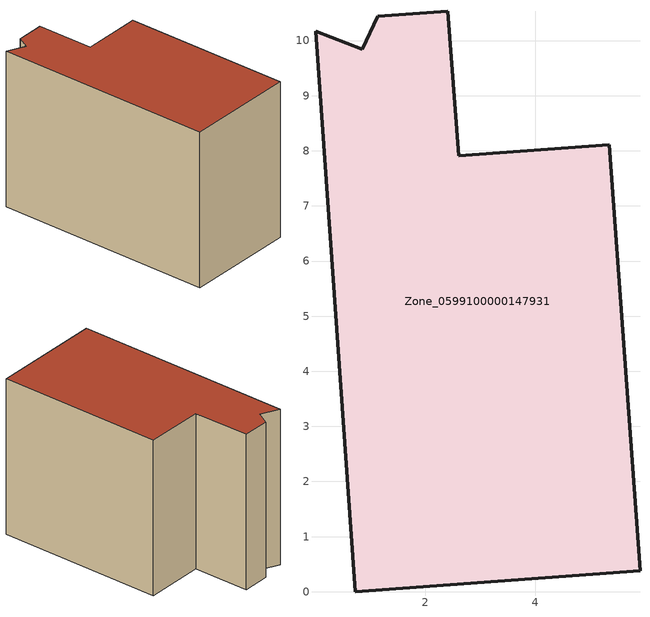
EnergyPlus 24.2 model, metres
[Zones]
Zone_0599100000147931
 floor ground (C_G): 5.9,0.38 0.73,0 0.01,10.17 0.86,9.85 1.15,10.44 2.41,10.53 2.61,7.91 5.34,8.11 z0
 wall outside (C_F): 2.61,7.91 2.41,10.53 1.15,10.44 0.86,9.85 0.01,10.17 0.73,0 5.9,0.38 5.34,8.11 2.61,7.91 z0:7.36
 roof outside (C_R): 0.01,10.17 0.73,0 5.9,0.38 5.34,8.11 2.61,7.91 2.41,10.53 1.15,10.44 0.86,9.85 z7.36
[BUILDING]
Pand.0599100000147931: North Axis=0; Terrain=City; Loads Convergence Tolerance Value=0.04; Temperature Convergence Tolerance Value=0.4; Solar Distribution=FullExterior; Maximum Number of Warmup Days=25; Minimum Number of Warmup Days=1
[Site:Location]
Rotterdam.The.Hague.AP_ZH_NLD Design_Conditions: Latitude=51.96; Longitude=4.45; Time Zone=1; Elevation=-4.5
[SITE:GROUNDTEMPERATURE:BUILDINGSURFACE]
18, 18, 18, 18, 18, 18, 18, 18, 18, 18, 18, 18
[MATERIAL] Thermal Absorptance=0.9; Solar Absorptance=0.7; Visible Absorptance=0.7
Name | Roughness | Thickness | Conductivity | Density | Specific Heat
G.TC.1946 | MediumSmooth | 0.15 | 1 | 540 | 1210
F.TC.1946 | Rough | 0.3 | 0.857143 | 1920 | 840
R.TC.1946 | MediumRough | 0.2 | 0.909091 | 1500 | 1000
[CONSTRUCTION]
C_G: G.TC.1946
C_F: F.TC.1946
C_R: R.TC.1946
[ZONE]
Zone_0599100000147931: Type=1; Multiplier=1; Ceiling Height=Autocalculate; Volume=Autocalculate; Floor Area=autocalculate; Part of Total Floor Area=Yes
[ZONEINFILTRATION:DESIGNFLOWRATE]
Infil_Zone_0599100000147931: Zone or ZoneList or Space or SpaceList=Zone_0599100000147931; Schedule=AlwaysOn; Design Flow Rate Calculation Method=Flow/Area; Flow Rate per Floor Area=0.003; Constant Term Coefficient=1; Temperature Term Coefficient=0; Velocity Term Coefficient=0; Velocity Squared Term Coefficient=0
[HVACTEMPLATE:ZONE:IDEALLOADSAIRSYSTEM]
Zone_0599100000147931: Maximum Heating Supply Air Temperature=50; Minimum Cooling Supply Air Temperature=13; Maximum Heating Supply Air Humidity Ratio=0.0156; Minimum Cooling Supply Air Humidity Ratio=0.0077; Heating Limit=NoLimit; Cooling Limit=NoLimit; Dehumidification Control Type=ConstantSensibleHeatRatio; Cooling Sensible Heat Ratio=0.7; Dehumidification Setpoint=60; Humidification Control Type=None; Humidification Setpoint=30; Outdoor Air Method=None; Outdoor Air Flow Rate per Person=0.00944; Outdoor Air Flow Rate per Zone Floor Area=0; Outdoor Air Flow Rate per Zone=0; Demand Controlled Ventilation Type=None; Outdoor Air Economizer Type=NoEconomizer; Heat Recovery Type=None; Sensible Heat Recovery Effectiveness=0.7; Latent Heat Recovery Effectiveness=0.65
[ZONECONTROL:THERMOSTAT]
ThermostatControl_Zone_0599100000147931: Zone or ZoneList=Zone_0599100000147931; Control Type Schedule=DualSetpointControlType; Control 1=Thermostat_Zone_0599100000147931; Temperature Difference Between Cutout And Setpoint=0
[THERMOSTATSETPOINT:DUALSETPOINT]
Thermostat_Zone_0599100000147931: Heating Setpoint Temperature Schedule=HeatingSetpoint_Zone_0599100000147931; Cooling Setpoint Temperature Schedule=CoolingSetpoint_Zone_0599100000147931
[SCHEDULE:COMPACT]
HeatingSetpoint_Zone_0599100000147931: Through: 12/31, For: AllDays, Until: 24:00, 21
CoolingSetpoint_Zone_0599100000147931: Through: 12/31, For: AllDays, Until: 24:00, 24
DualSetpointControlType: Through: 12/31, For: AllDays, Until: 24:00, 4
AlwaysOn: Through: 12/31, For: AllDays, Until: 24:00, 1
